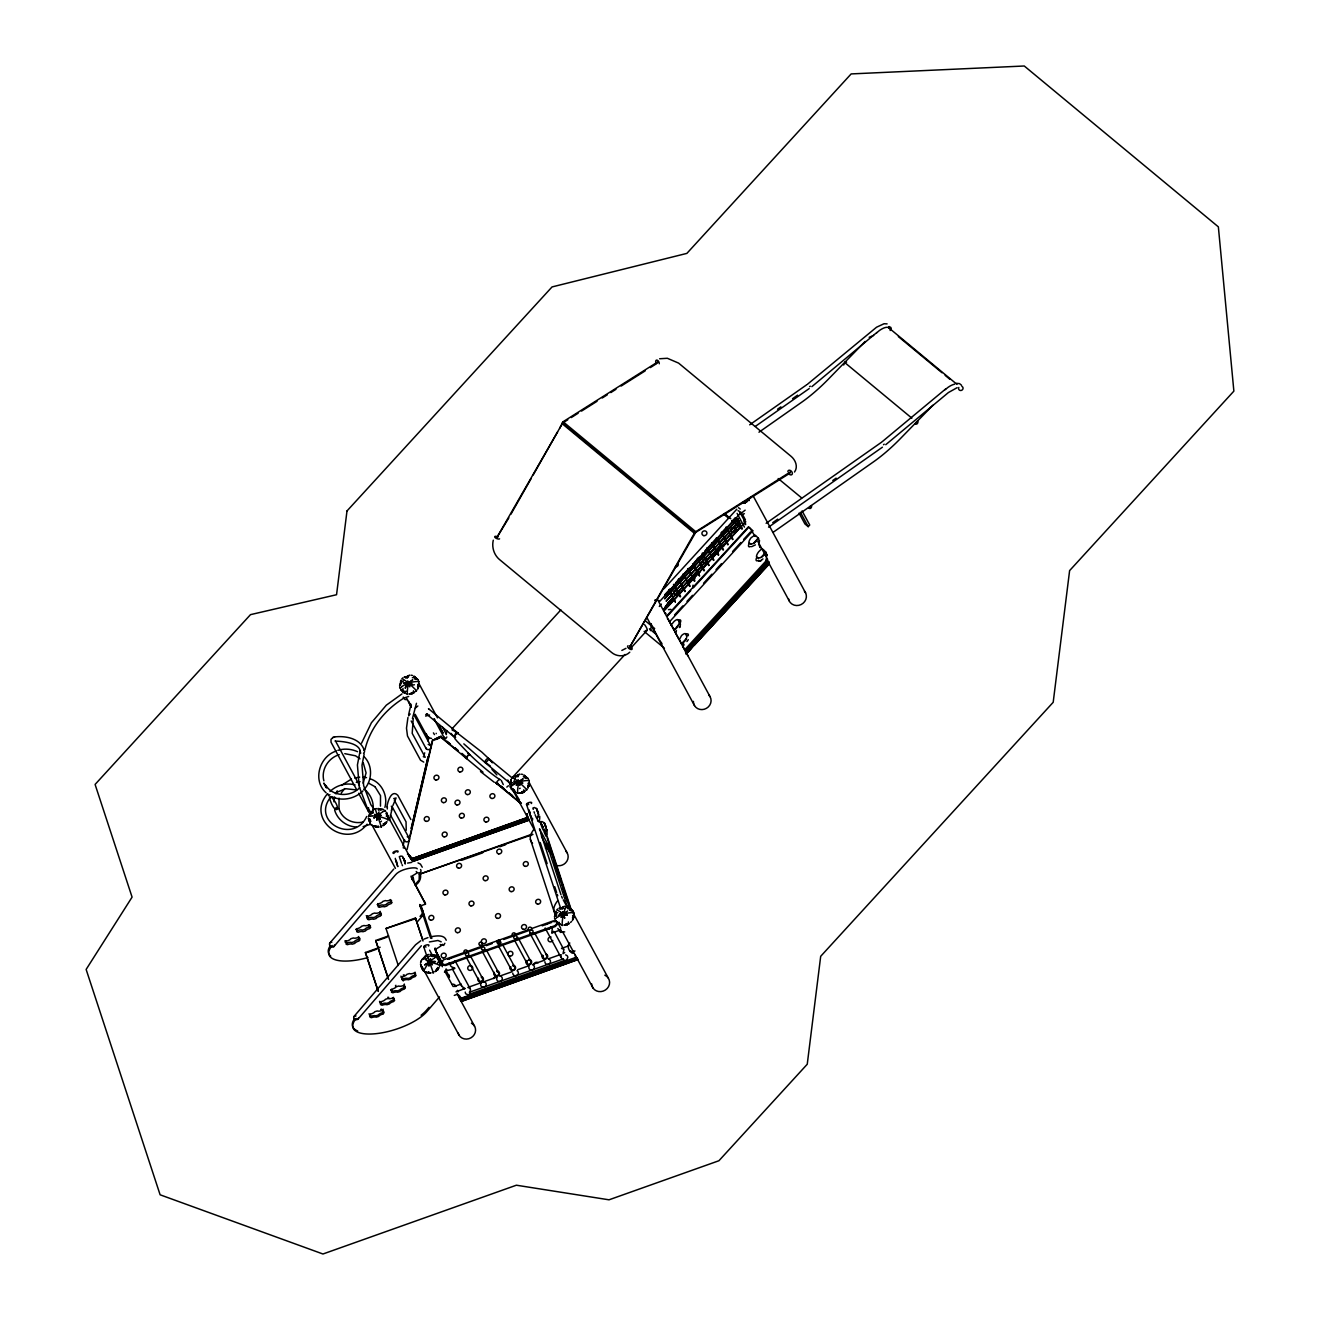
<?xml version="1.0" encoding="UTF-8"?>
<svg xmlns="http://www.w3.org/2000/svg" width="1320" height="1320" viewBox="0 0 1320 1320"><rect width="100%" height="100%" fill="white"/><g stroke="black" fill="none" stroke-linecap="round" stroke-linejoin="round"><path stroke-width="1.5" d="M491.832 761.689L488.978 758.868L492.36 762.795M405.174 863.891L405.009 862.785L405.174 863.61M412.748 877.635L412.582 876.793L412.153 879.582M538.741 815.001C534.715 818.73 540.062 825.99 539.731 816.304M546.315 829.01C545.111 835.659 541.596 827.904 540.457 822.079A8.316 4.554 -12.9 0 0 541.2 821.766A11.649 6.121 4.7 0 0 541.926 821.518L544.549 822.97L545.837 827.343M329.934 794.673L328.564 795.663L328.02 794.046M419.776 904.514L420.321 906.147L425.518 903.969L410.998 876.166M449.047 975.628C449.691 981.156 447.744 970.414 449.477 976.965M376.761 820.231L378.46 813.005M423.093 968.105A9.636 2.772 13.3 0 0 422.251 968.286L421.558 967.461L422.087 969.193L421.789 966.322M376.695 820.215L379.022 811.849M407.088 849.453L432.844 739.843C437.662 740.619 449.081 731.692 434.379 739.398M368.379 811.371L368.577 807.774M372.983 810.48C374.286 802.312 370.491 794.046 364.105 788.964M421.624 967.411L420.519 963.947L421.575 967.477M406.23 830.28L406.048 821.848L394.317 800.167M529.139 785.532L527.835 785.796M573.474 918.505L574.002 914.859L572.534 920.189L573.573 916.476M408.721 701.365L410.998 706.695M426.145 733.59L428.422 738.919M409.579 703.18L410.883 705.672M427.004 735.405L427.779 737.583L431.524 738.424M446.061 970.216L445.995 969.012M457.347 990.38L457.083 991.584M744.001 521.367L744.645 519.601M400.504 681.598L400.999 680.163L400.455 684.816A9.636 1.254 42.5 0 1 400.736 684.948M510.823 780.598L511.302 779.163L510.757 783.832A9.636 1.254 42.5 0 1 511.351 784.113M400.438 682.374L400.785 683.183M527.703 816.37L528.214 818.73L411.757 860.145L409.266 855.888M510.741 781.39L510.642 782.71L511.401 781.852M555.142 915.865L556 913.951A9.636 3.547 -18.1 0 1 556.38 913.605M412.632 876.975L412.434 876.332M526.713 813.631L526.713 817.641L528.182 818.68M526.993 813.697L527.043 817.822L411.988 858.743L411.724 860.095M527.29 813.78L527.373 818.02M510.84 784.806L511.055 782.578M444.378 737.22L445.615 738.837L446.869 736.939M678.81 624.492C668.943 635.861 683.265 623.634 678.199 619.921A6.055 2.112 -50.3 0 0 674.041 621.489L671.17 625.02A8.316 7.243 61.9 0 1 671.682 625.68A11.649 10.511 30.3 0 1 672.177 626.439L674.223 630.366M681.268 643.335C684.701 642.922 688.644 637.263 685.773 633.93A6.055 2.112 -50.3 0 0 681.615 635.497L679.272 639.688A11.649 10.511 30.3 0 1 679.75 640.447L681.796 644.374M331.534 797.247C343.117 810.001 335.049 816.453 329.62 798.484M389.334 820.545L392.37 807.625L391.298 806.173M333.943 801.834L334.62 796.966M339.058 798.154L339.009 808.846M380.474 806.14L380.523 795.646L375.012 786.72M384.879 807.411C388.245 795.927 381.695 782.298 370.046 778.8M661.138 642.262L662.046 643.88M493.284 540.193C491.617 547.058 493.911 554.681 499.257 559.333L611.606 652.459C616.704 656.832 624.921 657.063 629.772 652.195M846.582 362.142L845.064 362.06L843.694 365.013M404.728 860.574L402.369 856.284L400.818 856.102A11.649 6.121 4.7 0 1 400.059 856.366A8.316 4.554 -12.9 0 1 399.3 856.68L401.527 863.313M538.048 813.697L536.976 808.962L534.402 807.493A11.649 6.121 4.7 0 1 533.626 807.757A8.316 4.554 -12.9 0 1 532.884 808.071L533.264 809.408M404.745 860.607L404.629 862.043M358.429 1018.083C358.066 1021.251 352.192 1019.37 353.875 1016.598L415.536 944.807L420.766 940.731M528.627 783.915L528.544 785.351A9.108 8.448 -28.4 0 0 528.759 783.106M359.667 753.176L357.423 764.94L359.221 786.67L366.911 807.097L371.563 813.302M364.138 754.017L361.993 765.237L363.66 785.68L370.92 804.837L374.319 809.374M364.947 749.777C369.979 728.112 385.176 709.467 404.052 697.999L408.705 696.465M573.721 917.68L572.434 917.895M407.946 717.469L406.494 728.178L407.484 735.982L420.552 760.221L423.753 762.102M413.226 718.641L412.203 733.342L425.205 757.284L423.274 756.707M417.648 686.185L418.737 686.548L419.1 683.743L417.648 689.089L418.836 686.482L417.532 686.779M528.874 786.39L529.403 782.743L527.951 788.089L528.99 784.361A9.636 1.254 42.5 0 0 528.016 783.37M409.216 856.432L411.708 859.732L527.917 818.416L527.307 816.238M511.764 784.707L485.529 762.943L489.142 759L481.849 752.119L455.713 731.759M408.589 714.78L411.048 704.253M386.958 807.015C387.37 802.444 391.38 788.799 397.798 795.284L410.883 819.522M412.417 718.558L416.476 703.296M402.979 845.939L404.53 839.685M427.647 740.767L428.555 736.89M411.197 828.448L427.993 756.954M411.345 828.316L428.092 757.004M410.058 835.626L430.27 749.578M431.211 745.569L432.63 739.563M372.966 812.064A9.636 2.772 13.3 0 0 372.587 812.163L371.068 813.912M384.367 824.356L385.935 822.888L382.833 825.808L386.892 821.7L384.367 824.356A9.636 2.772 13.3 0 0 383.147 823.845M386.479 815.43L386.793 814.11A9.636 2.772 13.3 0 0 386.199 813.846M413.919 882.041L413.374 878.262M387.865 818.862L387.849 820.165L387.04 819.159A12.045 3.465 13.3 0 0 372.388 815.941M392.832 805.662L396.082 797.973L393.739 798.583M688.297 639.672L686.928 641.553M553.624 931.326L551.743 932.893L552.37 928.257M424.957 902.434L424.891 904.514M425.502 904.084L411.526 877.8A5.676 2.079 -18.2 0 1 414.183 874.764A14.24 5.23 -18.2 0 0 416.773 873.064M757.977 537.702C757.482 541.348 752.466 545.919 749.001 542.982A6.055 2.112 -50.3 0 1 751.146 537.685L754.99 535.111A11.649 8.877 50.6 0 0 755.749 535.573L758.67 538.56L759.313 542.091A11.979 7.243 -87.8 0 1 758.719 541.976L758.274 541.761M765.551 551.711C765.022 555.406 760.089 559.894 756.591 556.99A6.055 2.112 -50.3 0 1 758.719 551.711L761.855 548.674A8.316 5.989 28.9 0 0 762.564 549.12A11.649 8.877 50.6 0 0 763.323 549.582L766.243 552.568L766.887 556.099A11.979 7.243 -87.8 0 1 766.293 556M559.614 428.373L563.095 421.74L657.673 361.96L657.228 363.231M695.343 532.966L695.772 531.696L790.35 471.933L789.904 473.204L694.353 533.247L629.392 647.773L695.343 532.966L562.666 423.01L496.716 537.817L508.86 517.852M417.862 706.018L415.305 708.114M392.057 808.929L391.33 810.348M424.71 752.845L424.034 754.842M570.339 910.437L570.851 909.133L569.761 908.737A9.636 3.547 -18.1 0 0 567.913 908.787M415.437 679.321L415.948 678.018L417.962 679.668M876.727 332.788L879.417 330.512A21.351 7.458 -50.3 0 1 889.828 328.779M655.562 601.293L656.089 599.907L655.562 601.293M525.74 778.321L526.251 777.018L528.264 778.684L525.178 776.622A9.636 3.547 -18.1 0 0 523.331 776.671M745.156 521.862L745.652 524.65M370.227 819.324A9.636 3.366 -50.3 0 0 369.699 820.462L369.979 823.333L369.534 821.486L370.606 820.842M335.263 740.982C332.029 741.394 360.723 740.223 360.409 752.73M564.745 952.561L562.98 953.683L563.887 949.724L554.235 931.689M432.168 956.472L432.663 955.268L429.99 954.409M526.713 817.641L411.988 858.743L409.662 855.525M370.524 926.029L369.088 926.953M383.229 1009.239L383.014 1009.569A4.224 1.551 -18.2 0 0 383.542 1011.483M383.823 1011.945L382.453 1012.704A4.224 1.551 -18.2 0 0 378.279 1015.08L375.771 1015.872A4.207 1.551 -18.2 0 0 371.052 1016.351L369.633 1015.905A4.356 1.6 -18.2 0 0 369.088 1013.991L368.89 1013.925M400.917 976.156L401.197 976.618A4.356 1.6 -18.2 0 1 401.957 978.301M335.923 793.897L337.243 790.812M363.132 783.222L366.085 772.909L363.248 762.779M405.322 687.803C408.705 675.097 411.708 694.963 408.325 682.588M516.367 785.251L518.711 782.017L522.703 783.024M405.24 688.165L408.127 683.232L412.599 680.13M516.417 785.301L519.469 781.159L522.902 779.13M444.708 971.058C465.762 966.471 446.968 969.771 450.846 963.055M455.961 991.864L464.954 988.499L461.785 986.37L452.397 968.995M361.581 743.143L371.415 722.766L386.314 705.177L401.989 693.908M454.393 961.323L453.535 962.626A3.267 3.036 -28.4 0 1 451.341 963.55L449.196 962.824M550.786 927.085L549.928 928.405A3.267 3.036 -28.4 0 1 547.734 929.329L545.606 928.587M561.247 954.723L560.769 956.159A2.871 2.673 -28.4 0 0 561.577 958.139L564.597 960.531A3.267 3.036 -28.4 0 0 566.808 959.607L567.798 957.561A2.871 2.673 -28.4 0 0 566.989 955.581L565.653 954.904M577.154 958.518L575.536 957.528L461.06 998.217L460.548 999.982L577.17 958.567L576.873 957.743M430.534 958.897L428.868 966.108L430.567 958.864M403.821 691.069L403.227 692.224L404.794 693.231L400.669 689.568L403.227 692.224L403.804 690.987M514.123 790.069L513.529 791.224L515.097 792.231L513.134 790.152A9.636 2.293 -80.9 0 1 513.183 788.799M395.686 859.98L397.832 866.596M530.046 813.219L528.924 809.737M794.508 472.032C798.369 466.901 795.481 459.805 790.894 456.175L678.579 363.099L667.359 358.281L659.637 358.76M758.719 541.976L759.66 540.82M424.347 958.155L422.548 959.029L425.7 955.647L423.077 959.31M749.199 498.894L748.819 499.306M547.074 834.174L547.058 829.521L547.305 830.329M429.099 972.015L428.488 973.137L425.139 971.949L430.716 973.054L428.587 973.153L428.472 971.932M749.281 543.279L749.1 543.576A6.055 2.112 -50.3 0 0 750.42 546.612M756.855 557.288L756.69 557.584A6.055 2.112 -50.3 0 0 757.993 560.62L760.65 560.802L762.976 558.904M510.889 514.272L531.184 478.483M533.231 474.903L557.584 431.954M686.384 638.5L682.093 643.17M757.713 538.708L753.439 543.394M765.286 552.733L761.013 557.403M680.113 626.818L680.443 623.964M327.459 793.848C304.87 819.984 346.764 850.459 367.092 824.191M330.957 796.818C310.464 821.518 353.562 844.8 366.696 816.469M330.412 796.62L329.356 797.131M446.688 730.603L446.292 734.662M508.398 785.763L506.814 787.083M661.353 604.114L659.307 606.457M667.194 604.263L664.884 607.513A16.83 15.626 -28.4 0 0 663.762 610.137M667.227 604.444L664.917 607.712A16.945 15.724 -28.4 0 0 663.779 610.351M667.425 604.708L665.115 607.976A16.863 15.642 -28.4 0 0 663.993 610.599M670.89 609.394L668.464 609.642M716.743 550.126L714.433 553.393A16.83 15.626 -28.4 0 0 712.915 557.354M438.421 967.543L436.161 970.216L438.223 967.972M437.531 969.919L434.923 971.668L438.273 969.342L437.531 967.461M442.744 961.488L442.052 962.709A2.623 2.425 -28.4 0 0 442.843 965.118L445.566 965.497L555.34 926.508L557.271 924.478A2.623 2.425 -28.4 0 0 556.479 922.086M675.774 631.538L676.483 630.663M437.596 969.837L438.999 967.576L436.474 970.233L438.042 968.764M341.236 793.056L344.668 788.584M364.007 789.558C372.372 780.763 372.999 765.418 364.122 756.739M395.34 858.346L395.307 859.27M684.073 644.671L682.754 646.041L683.397 647.229M372.587 812.163L369.616 814.011L372.916 812.872M538.164 816.964L537.356 817.822M545.737 830.973L544.929 831.831M564.349 960.514L470.316 993.894L469.507 992.161L470.497 990.115A2.871 2.673 -28.4 0 0 469.706 988.152L467.824 987.442L496.601 977.212M330.115 942.711L393.772 869.072M333.828 946.621L395.406 874.929C400.373 868.593 416.377 866.399 417.236 868.807M420.057 916.41L422.582 913.473M416.807 922.449L423.109 915.106A9.883 3.63 -18.2 0 0 423.819 914.001M358.099 1019.024L421.344 945.764M429 1007.325L426.476 1010.262A40.573 14.916 -18.2 0 1 421.113 1015.212M439.51 996.897L426.904 1011.582A40.573 14.916 -18.2 0 1 375.507 1033.725A40.573 14.916 -18.2 0 1 356.202 1018.479M755.403 544.896L751.575 546.694M405.537 677.655A9.636 2.293 -80.9 0 1 405.751 677.358L409.645 675.213L406.791 676.582M516.054 776.358L518.133 775.797L516.054 776.358A9.636 2.293 -80.9 0 0 515.839 776.655M560.439 908.77A9.636 2.293 -80.9 0 1 560.654 908.474L564.547 906.328L561.627 907.747L562.435 908.853M514.173 782.067L518.678 781.985L523 778.767M341.385 785.433L351.45 779.064M518.017 793.403L517.572 792.182A12.045 2.871 -80.9 0 1 518.842 782.183M387.354 806.817L387.272 808.995M395.917 985.297L395.752 985.462A4.356 1.6 -18.2 0 1 395.406 985.908M451.902 728.953L560.868 609.906M664.026 588.72L736.824 509.19M664.752 594.775L670.296 588.72M675.823 582.681L689.667 567.551M693.825 563.013L699.352 556.957M704.896 550.918L715.968 538.808M721.512 532.768L725.654 528.231M732.583 520.674L735.356 517.638M665.164 595.155L735.768 518.034M740.85 512.77L659.802 601.309L659.241 600.485M664.636 598.62L737.995 518.463M664.867 598.802L738.408 518.842M739.299 520.872L666.121 601.211L739.629 521.169M740.52 523.132L667.441 603.603L740.801 523.446M716.777 550.308L720.258 547.008A16.83 15.626 -28.4 0 1 724.185 545.044M668.415 605.632L741.79 525.476M664.736 610.219L745.784 521.681M511.929 778.008L625.036 654.456M630.547 648.417L647.097 630.333M667.277 615.367L748.423 526.795M667.277 616.291L690.772 590.634M693.528 587.614L748.803 527.241M674.553 614.938L682.836 605.88M686.977 601.359L692.505 595.32M703.56 583.242L711.86 574.183M716.001 569.646L721.529 563.607M732.583 551.545L740.866 542.487M743.622 539.467L750.535 531.91M669.025 620.977L669.834 621.439L752.812 530.821L749.083 527.257M758.027 541.695L767.53 559.284L684.635 649.852L682.737 646.338M685.608 650.875L767.085 561.874L768.884 562.072L685.905 652.806L685.344 650.661M687.852 649.093L694.765 641.536M701.695 633.98L704.451 630.96M715.522 618.865L723.822 609.807M730.736 602.25L733.507 599.231M744.579 587.136L752.879 578.061M685.525 652.327L688.099 655.842M691.581 648.153L686.037 654.208L769.345 563.772L768.091 561.445M694.337 645.134L769.345 563.772M799.078 513.134L804.919 523.941L808.203 526.663L809.721 524.997L802.082 510.873M945.103 389.713L948.007 387.37A21.351 7.458 -50.3 0 1 954.624 384.219M418.688 685.361L418.044 687.34L418.688 685.361A9.636 1.254 42.5 0 0 417.714 684.37M744.15 502.012L744.892 502.887L746.988 501.633L744.183 503.201L744.48 501.963M510.757 783.832L511.714 782.793M562.996 908.028A9.636 1.254 42.5 0 0 562.732 907.896L560.654 908.474M566.874 923.538L567.27 924.643L569.448 923.406L563.887 925.155L567.27 924.743M745.156 510.147L741.774 512.803L738.061 510.642M573.655 913.473L572.863 912.631M400.62 687.654L400.521 688.677M510.724 786.885L510.939 786.654A12.045 4.438 -18.1 0 1 511.417 786.208M559.564 923.323A9.636 3.547 -18.1 0 0 559.168 923.67L558.096 923.323L559.152 922.432M415.685 691.317L416.757 690.228M748.143 500.676L749.199 499.587M526.004 790.317L527.059 789.244M570.587 922.432L571.659 921.343M865.111 341.484L828.679 378.856A90.272 31.531 -50.3 0 1 801.653 402.253L758.967 432.217M932.893 405.257L900.57 438.421A90.272 31.531 -50.3 0 1 873.543 461.818L773.338 532.174M679.355 627.544L680.097 626.835M765.847 555.786L767.233 554.829M401.808 678.86L402.88 677.82M513.183 776.82L512.111 777.876L488.928 758.769M556.71 909.991L557.783 908.935M682.522 644.408L683.611 643.351M876.843 332.491L811.866 386.644M359.766 938.652L358.38 939.411A4.224 1.551 -18.2 0 0 354.222 941.787L351.697 942.579A4.207 1.551 -18.2 0 0 346.995 943.041L345.576 942.612A4.356 1.6 -18.2 0 0 345.031 940.698M329.967 791.521C336.385 785.251 346.351 782.463 355.047 784.905M353.875 1016.598L355.987 1015.889M387.502 814.968L388.014 817.509L386.529 812.377L387.255 816.073M438.553 961.768L439.609 960.845L438.619 958.254L439.362 961.933A9.636 3.366 -50.3 0 0 438.916 962.131M429.577 714.994L425.617 716.083M373.923 817.872L377.289 816.172L374.781 814.324L380.358 818.944M424.924 964.705L431.26 961.471L435.517 961.801M445.483 971.339L444.428 972.064M461.917 753.357L465.795 758.043L469.194 754.05L457.001 741.18A38.709 5.049 42.5 0 1 454.806 738.507M890.125 330.512L890.571 330.132A2.277 2.112 -28.4 0 0 890.455 327.096M440.682 736.411L434.379 739.612M667.706 603.933L670.708 601.144A16.83 15.626 -28.4 0 1 673.283 599.726M667.87 604.213L670.956 601.59M373.956 817.938L377.272 816.123M424.66 964.986L429.033 962.115L435.006 961.323M414.959 678.958L415.899 678.051M650.38 630.646L651.321 626.142M526.251 777.134L525.228 777.926M572.863 910.8L570.851 909.133L569.745 910.074M945.764 388.872L881.875 441.969M744.364 513.711L741.922 514.486L739.579 512.935M675.757 631.57L675.708 632.973M359.683 787.693C350.658 797.412 332.541 796.653 325.924 785.449M362.967 790.894C354.899 798.897 342.028 801.57 331.666 796.587M885.753 444.691L948.403 392.551L957.132 387.667M682.539 646.058L683.562 645.265M427.515 713.856L425.766 714.615M333.118 737.402L330.99 739.381L331.039 742.236L356.664 789.69M881.232 442.447L766.128 523.314M415.651 974.82L414.546 975.315A4.224 1.551 -18.2 0 0 410.388 977.707L408.061 978.549M674.52 629.161L675.411 628.65L673.695 629.327M469.425 992.227L563.442 958.848M470.415 993.828L468.204 994.768L466.076 994.026A2.871 2.673 -28.4 0 1 465.267 992.062M625.993 648.318L621.852 650.43M807.411 384.285L876.562 327.212L884.02 323.746L887.106 323.878M882.42 447.199L768.57 527.159M873.625 335.396L869.187 337.293M749.678 424.826L806.767 384.73M777.562 409.2L780.895 406.857M792.577 398.673L797.577 395.159M755.469 426.31L809.209 388.575M772.728 522.654L777.727 519.139M832.771 480.496L836.105 478.154M368.676 819.571L368.428 818.07L369.468 821.601L370.837 821.403M407.55 677.737L406.758 676.698L404.151 677.077L407.616 676.698M752.73 530.871L751.921 530.409M669.834 621.439L667.425 618.701M562.666 423.01L567.814 419.76M571.263 417.582L578.143 413.226M581.576 411.064L597.053 401.28M602.217 398.013L607.365 394.762M610.813 392.584L615.962 389.317M621.126 386.067L645.199 370.854M650.347 367.587L655.512 364.32M760.188 547.652L758.587 544.104M678.315 620.367L678.562 620.218A6.055 2.112 -50.3 0 1 680.295 622.776M685.888 634.375L686.136 634.227A6.055 2.112 -50.3 0 1 688.264 635.712M566.197 911.74L561.016 917.416L567.6 910.882M514.602 790.433L513.447 791.159L510.972 788.568L514.586 791.571A9.636 3.547 -18.1 0 1 514.965 791.208M559.202 922.548L558.112 923.224L555.555 920.683C557.634 923.059 557.518 923.422 558.772 922.432L559.168 923.67M466.785 757.152L465.795 758.043L469.26 754.099A38.709 5.049 42.5 0 0 497.491 778.008L500.098 779.658M412.698 679.767L408.474 682.952L403.87 683.067M391.462 901.609L390.489 902.022A4.224 1.551 -18.2 0 0 386.314 904.414L383.807 905.19A4.207 1.551 -18.2 0 0 379.087 905.668L378.064 905.883M380.77 914.083L379.78 914.496A4.224 1.551 -18.2 0 0 375.623 916.872L373.098 917.647A4.207 1.551 -18.2 0 0 368.395 918.126L366.745 918.01M394.135 999.834L393.145 1000.246A4.224 1.551 -18.2 0 0 388.987 1002.622L386.463 1003.398A4.207 1.551 -18.2 0 0 381.76 1003.876L380.143 1003.909M335.148 792.94L345.724 788.716L356.582 789.938M544.154 832.078L545.82 835.906L546.496 834.751M436.87 738.837L439.164 737.698M423.704 958.468L424.858 959.013M522.043 792.858L522.01 791.67M336.303 751.03C319.358 756.278 312.229 780.681 326.139 792.825M339.257 754.677C328.433 757.878 320.892 769.593 323.862 780.813M369.847 824.472L363.115 826.601M569.827 943.024C565.917 945.252 569.596 953.601 573.557 953.37M407.5 699.485L404.992 699.551L403.441 697.686M410.14 713.955L408.672 715.885M411.411 692.67L412.368 693.528L408.986 694.023L413.391 692.835A9.636 2.293 -80.9 0 1 413.407 692.159M518.067 776.572L517.044 775.632L517.852 776.737M334.356 736.939C345.246 735.619 360.327 738.177 364.204 750.222M377.371 816.139L381.216 815.298L377.355 816.106L380.308 818.895M332.607 737.599L334.818 736.758M424.198 939.031L427.993 937.612M454.278 995.412L456.605 994.554M369.138 816.42L369.369 816.337A12.045 3.465 13.3 0 1 370.409 816.106M370.161 822.426L368.957 820.314M394.548 852.274L396.297 851.647M411.279 859.188L528.016 817.674L529.287 820.017L412.549 861.531L411.097 858.825M527.67 818.218L411.757 859.435L409.48 855.739M414.793 884.911L419.149 879.978L419.281 874.269L532.059 834.158M419.281 874.269L532.95 834.471M461.67 860.31L482.691 852.835M499.901 846.73L505.626 844.684M547.519 848.727L548.312 848.447L545.572 843.381M398.293 965.497L386.001 928.488L415.453 918.01L422.697 939.708M415.784 918.621L386.001 928.488M388.278 978.813L375.705 940.483L388.591 935.913M377.866 940.434L387.073 937.167M377.982 990.808L365.392 952.495L380.127 947.249M367.57 952.446L376.761 949.162M528.28 929.758L443.536 959.855L441.606 961.884A2.623 2.425 -28.4 0 0 442.398 964.293L445.104 964.656L554.895 925.683L556.809 923.653A2.623 2.425 -28.4 0 0 556.034 921.245L553.311 920.865L532.125 928.389M447.827 959.326L480.579 947.694M486.354 945.648L492.129 943.585M503.695 939.493L528.726 930.6M542.207 925.815L551.842 922.383M552.123 932.926L560.951 929.791M454.13 986.535L461.191 984.027M568.59 945.895L561.528 948.403L563.623 949.064M500.445 975.859L511.962 971.768M517.72 969.721L529.221 965.63M533.065 964.276L544.582 960.184M548.41 958.815L559.928 954.723M469.805 995.626L460.234 999.009L461.505 1001.352L577.979 959.508L461.505 1001.352M492.739 987.459L509.933 981.337M515.674 979.308L532.884 973.186M551.991 966.389L565.372 961.636M375.342 825.924L376.596 826.204M432.663 955.268L433.455 955.845L431.425 955.35A9.636 3.366 -50.3 0 0 430.98 955.548L435.088 956.389L432.498 955.499L429.611 950.153M384.367 811.024L385.258 811.156M431.425 955.35L435.501 955.383M424.43 971.52L424.116 970.365A12.045 4.207 -50.3 0 1 424.43 969.655M380.011 826.881L381.463 826.419M432.118 972.741L433.554 972.295M382.882 1014.024L383.988 1012.803A4.224 1.551 -18.2 0 1 383.443 1010.905L382.024 1010.46A4.224 1.551 -18.2 0 1 377.322 1010.939L374.798 1011.714A4.356 1.6 -18.2 0 1 370.639 1014.09L369.534 1015.311A4.356 1.6 -18.2 0 1 370.078 1017.225L371.498 1017.67A4.207 1.551 -18.2 0 1 376.2 1017.192L378.724 1016.416A4.224 1.551 -18.2 0 1 382.882 1014.024M453.535 967.923L452.413 968.038M464.788 988.73L463.122 988.548M564.696 931.87L560.439 932.382L557.832 928.439M574.976 950.945L571.956 951.769L569.861 950.68M427.004 954.904L428.472 954.459M498.316 783.816L496.518 783.667M429.346 941.952L437.927 940.483L441.21 941.836M654.803 600.121L656.04 599.824L655.314 600.683M559.861 913.935L567.303 915.123M553.773 921.707L555.208 921.558M452.38 984.374C454.443 983.037 457.76 988.201 454.591 985.941M742.269 502.87L747.12 500.923L742.797 502.738M407.566 863.082L411.477 862.455M438.339 961.207L439.626 960.894L440.121 963.385L439.642 960.927M403.507 683.183L412.385 684.057M559.861 914.001L567.286 915.172M356.994 930.765L357.687 930.583A4.207 1.551 -18.2 0 1 362.389 930.105L364.914 929.329A4.224 1.551 -18.2 0 1 369.072 926.953M337.854 750.337C344.371 748.324 351.4 748.918 357.588 751.707M354.684 778.041L359.683 777.134M356.284 782.347L360.046 781.671M363.28 821.964C352.951 824.554 341.748 818.879 338.959 808.632M744.909 502.953L745.833 502.178M561.363 930.88L558.624 929.891M431.887 936.589C436.392 935.83 444.411 934.477 446.226 940.236M344.784 753.654L355.558 755.815L359.997 758.851M744.81 502.887L744.76 501.765M512.028 782.611L510.642 782.76L509.883 784.624L510.741 782.694L511.929 783.222M556.628 914.727L555.225 914.875L554.482 916.74L555.34 914.809L556.512 915.337M431.524 954.723L435.501 955.383M391.429 991.633L392.452 991.419A4.207 1.551 -18.2 0 1 397.155 990.941L399.679 990.165A4.224 1.551 -18.2 0 1 403.837 987.789L405.257 986.733M511.549 787.677L510.428 787.297M428.208 744.463C433.966 744.892 430.072 752.268 426.178 748.72L411.18 720.984M561.841 909.101L561.709 907.814L559.053 908.193L562.732 907.896M519.453 800.035L513.562 790.614M406.725 676.714L406.956 677.985M956.422 383.311L959.508 383.608L961.57 385.275M401.858 979.143L403.161 978.961A4.207 1.551 -18.2 0 1 407.863 978.483M363.132 777.364L366.498 777.595M356.416 826.98C346.5 826.749 337.375 819.571 334.62 810.051M751.096 543.988L749.925 543.691M758.686 557.997L757.597 557.799M405.751 677.358L407.104 677.572M415.272 678.876L416.311 679.041L415.948 678.134M413.391 692.835L412.038 692.62L411.741 693.858L411.708 692.654M513.134 790.152L514.173 790.317M522.34 791.62L523.693 792.445L519.288 793.039L522.67 792.627L522.621 791.422M514.189 780.731A9.636 2.293 -80.9 0 0 514.008 781.407L522.687 783.057M406.032 693.643L407.467 693.924M516.351 792.643L517.77 792.924M560.934 924.759L562.369 925.039M407.236 836.731C412.302 838.167 408.078 844.272 404.547 840.972L390.472 814.968M411.081 675.18L412.533 675.477M521.384 774.18L522.836 774.493M565.983 906.295L567.435 906.609M403.128 847.786L404.101 848.067M384.301 823.597L385.506 823.96L384.714 823.102M436.392 969.457L437.547 969.82M366.234 915.717L366.432 915.783A4.356 1.6 -18.2 0 1 367.587 916.822M359.683 938.256L359.486 938.19A4.224 1.551 -18.2 0 1 358.71 936.507M532.768 818.977L530.937 816.981L531.25 817.773M368.527 783.106L375.028 786.736M749.116 500.577L748.374 499.455A12.045 1.567 42.5 0 0 747.796 498.828M414.414 684.75C410.85 686.614 405.916 677.903 408.094 682.011M458.255 733.524L457.891 733.144A2.706 0.94 -50.3 0 0 455.928 734.415A2.706 0.94 -50.3 0 0 454.542 736.791L454.905 737.484A2.706 0.94 -50.3 0 0 455.68 737.22M372.768 813.153L371.498 812.576L371.019 813.631M490.396 766.128L485.644 762.465M434.775 719.4L433.983 718.806L444.51 738.26M651.535 624.442L650.694 623.683M404.283 984.027L404.415 984.654A4.224 1.551 -18.2 0 0 404.629 986.518M529.337 811.272L530.062 813.499M418.011 862.9L420.469 864.121L422.251 867.207M381.332 809.77L377.883 808.516L383.411 809.506L379.335 809.49A9.636 3.366 -50.3 0 0 378.427 809.919M386.793 814.11L387.519 815.001M438.883 959.986L439.543 960.96M425.815 959.689L432.448 964.821L426.195 959.755M439.824 965.365L439.131 965.035A12.045 3.465 13.3 0 0 429.544 962.214L427.597 955.218M499.719 785.582L496.502 783.635M454.987 731.362L458.156 733.277L428.472 708.659A2.706 0.94 -50.3 0 1 428.587 708.889M738.49 507.705L740.256 509.041M416.46 691.102L415.932 690.096A12.045 1.567 42.5 0 0 405.355 680.707M526.762 790.102L526.235 789.096A12.045 1.567 42.5 0 0 516.236 780.136M675.328 601.937L669.207 589.495M407.599 853.858L412.137 858.38M407.467 854.122L409.497 855.393M570.851 909.249L572.863 910.8M426.525 714.07L454.558 737.203L455.317 733.936L458.089 733.227M404.135 697.9L403.243 697.108M694.848 578.639L693.709 577.846L694.617 578.903M471.421 1023.181L473.204 1024.468A8.959 8.316 -28.4 0 1 470.927 1037.833L468.781 1038.741A8.959 8.316 -28.4 0 1 458.172 1033.065M524.255 777.216L525.426 778.074M545.358 825.231L546.051 826.501M494.274 782.281L480.48 771.557M467.692 752.796L469.738 754.858A2.706 0.94 -50.3 0 1 469.639 755.304M768.916 562.122L766.887 559.762M415.156 677.127L413.902 676.137L415.882 678.034L415.173 676.995M664.884 612.645L666.006 613.652M463.832 743.869L485.545 762.943M888.376 327.492L956.967 384.351M898.359 336.584L942.018 372.768M945.136 375.358L949.806 379.236M844.651 362.472L911.856 418.159M778.189 478.533L801.669 497.937M750.04 528.28L755.172 536.432M724.498 513.513L730.768 518.711M733.904 521.317L741.757 527.818M724.235 514.024L728.92 517.918M732.039 520.509L741.411 528.28M723.904 514.255L729.003 518.463M731.709 520.74L741.543 528.874M766.194 558.178L767.53 559.284M563.095 421.74L695.772 531.696M561.677 423.291L694.353 533.247M645.529 620.961L654.687 628.551M649.423 628.782L655.628 633.913M644.127 631.389L664.422 648.219M447.018 741.196L450.252 744.067M454.839 747.681L457.974 750.271M462.66 754.165L467.362 758.059M501.055 786.176L504.223 788.815M508.992 792.759L512.177 795.382M516.928 799.342L520.113 801.966M447.002 741.659L450.169 744.282M454.921 748.209L458.089 750.832M462.693 754.71L466.125 757.548L462.594 754.545M500.808 786.241L505.56 790.185M508.728 792.808L513.48 796.736M516.631 799.359L521.384 803.303M440.649 736.708L457.99 751.08M462.709 755.007L465.943 757.564M495.825 782.446L521.037 803.335M440.632 737.071L483.005 772.2M495.561 782.611L520.674 803.418M434.478 734.613L433.406 732.88M454.047 736.873L451.011 733.359M379.483 1001.368L379.797 1001.534A4.356 1.6 -18.2 0 1 380.87 1002.787M384.582 810.183L385.654 811.156M436.672 956.043L437.745 957.016M465.481 757.911L466.191 758.538A2.706 0.94 -50.3 0 0 467.247 758.274M529.337 780.78L528.264 780.516A12.045 4.438 -18.1 0 0 513.199 784.888M419.034 681.763L417.962 681.516A12.045 4.438 -18.1 0 0 402.237 686.317M532.076 819.077L532.538 820.149M538.477 812.493L537.916 811.305M404.91 861.102L404.613 860.359M440.17 944.526L443.652 945.417L444.873 943.255M744.447 527.125L737.105 513.381M675.361 602.068L668.745 589.809M436.755 957.495L436.062 957L438.026 958.897M491.947 769.444L496.881 774.889M489.093 759.016L488.301 758.307A2.706 0.94 -50.3 0 0 486.139 759.742A2.706 0.94 -50.3 0 0 484.885 762.25L484.935 762.382M417.962 679.684L414.859 677.622A9.636 3.547 -18.1 0 0 412.351 677.737M396.742 862.141L395.769 859.881M566.61 923.769L567.336 924.643M526.185 777.051L524.221 775.137L526.812 777.81L525.178 776.622M570.834 909.232L571.197 910.156L569.761 908.737M765.649 559.894L767.135 561.924M543.988 822.673L546.315 828.415L544.467 823.366M402.831 857.274L403.837 859.072L403.326 857.967M458.865 997.012L460.564 1000.015M536.893 809.358L538.61 814.572L536.349 808.351M381.447 827.26L375.688 810.348M553.889 858.511L552.75 855.145L553.146 856.053M563.161 886.826L562.122 883.657M501.27 780.367L503.283 784.608M740.289 513.034L744.975 521.615M800.415 512.259L808.203 526.663M753.043 495.709L805.612 592.928M742.516 514.503L745.437 519.898M768.801 563.112L789.244 600.93M745.239 524.205L744.183 522.192M736.626 518.446L742.318 528.957M726.38 527.027L733.012 539.286M725.917 527.34L732.534 539.599M721.628 532.24L728.244 544.5M721.149 532.554L727.782 544.813M717.799 539.187L723.492 549.697M716.38 537.751L723.013 550.011M712.09 542.652L718.723 554.911M711.612 542.965L718.245 555.225M707.322 547.849L713.955 560.109M706.86 548.163L713.476 560.422M702.57 553.063L709.186 565.323M702.091 553.377L708.691 565.57M697.802 558.261L704.434 570.52M697.323 558.574L703.956 570.834M693.99 565.224L699.633 576.048L692.554 563.788M688.264 568.672L694.897 580.932M687.803 568.986L694.419 581.245M683.512 573.87L690.129 586.13M683.034 574.2L689.667 586.459M678.744 579.084L685.377 591.343M678.265 579.397L684.898 591.657M673.976 584.281L680.608 596.541M673.497 584.595L680.13 596.855M657.476 599.445L710.044 696.663M669.421 621.72L671.319 625.235M675.13 632.263L678.926 639.309M650.743 623.848L661.27 643.318M646.784 617.347L694.485 705.573A8.959 8.316 -28.4 0 0 708.312 706.926L709.764 705.144A8.959 8.316 -28.4 0 0 708.708 694.963M529.518 783.271L567.121 852.819M540.457 822.079L543.295 827.343M539.368 820.627L543.18 827.656M547.156 837.787L561.313 880.869M528.132 803.665L528.677 804.672M541.464 836.236L549.4 852.143M507.82 780.005L509.734 783.535M513.001 790.399L534.204 829.636M526.944 818.053L528.198 820.396M562.237 884.482L570.306 908.259M573.969 914.644L608.223 978.005M563.227 899.827L567.715 908.111M576.84 957.561L578.111 959.887M557.799 922.894L560.736 928.323M562.699 931.936L593.043 988.053M419.199 684.057L437.481 717.865M442.299 726.775L446.143 733.887M439.345 725.901L443.124 732.913M439.048 726.115L442.843 733.111M545.143 928.026L561.115 957.561M534.633 932.993L546.777 955.466M406.527 698.296L411.328 707.207M415.189 714.318L428.654 739.249M430.683 745.734L413.803 714.533L414.001 715.374M529.963 933.355L543.064 957.561M518.562 938.701L530.722 961.174M514.833 940.797L526.993 963.27M502.507 944.41L514.652 966.883M498.779 946.489L510.922 968.962M486.436 950.12L498.58 972.592M482.707 952.198L494.851 974.672M392.172 806.784L409.051 837.986M470.365 955.812L482.526 978.285M466.636 957.907L478.797 980.38M412.351 858.808L413.622 861.135M387.173 814.968L410.619 858.314M455.119 960.91L470.167 988.713M336.088 742.104L359.502 785.384M358.627 793.303L369.188 812.839M371.992 825.016L395.423 868.362M442.398 966.718L438.504 959.508A8.959 8.316 -28.4 0 1 439.312 961.521M445.318 972.13L453.123 986.535M457.017 993.745L474.556 1026.184M425.37 946.159L425.931 947.166M324.027 783.387L325.99 787M424.891 972.031L458.981 1035.094M375.705 940.483L388.608 979.423M365.392 952.495L378.312 991.419M683.43 647.245L683.364 647.097A11.979 5.395 -0.4 0 0 683.1 646.701M323.911 783.189L326.486 787.974M420.321 906.147L422.928 911.031M442.563 963.501L435.055 949.459A5.676 2.079 -18.2 0 1 435.27 948.304M443.008 964.821L435.501 950.779A5.676 2.079 -18.2 0 1 438.141 947.743A14.24 5.23 -18.2 0 0 442.612 944.311M446.754 971.85L448.651 975.43M686.449 635.101L686.829 636.058M678.876 621.093L679.239 622.05M412.549 861.531L529.287 820.017M335.495 809.325L336.055 807.592L337.54 808.516M562.337 898.161L561.594 896.428M433.488 973.038L433.125 972.163M545.803 835.114L546.282 835.84L546.084 834.702M536.398 817.789L535.095 814.704M426.178 748.72L425.981 747.895M404.547 840.972L404.349 840.13M402.039 864.616L402.484 865.656M461.785 986.37L461.456 985.182M694.485 705.573L693.677 703.56A8.959 8.316 -28.4 0 1 693.445 701.382M529.403 812.113L529.897 813.433M395.818 860.722L396.726 863.115M557.733 895.719L557.255 894.399M375.589 826.551L378.625 827.178L373.032 826.072L377.619 827.046A9.636 3.366 -50.3 0 1 378.147 825.908M433.108 972.147L429.544 962.214M544.253 829.108L544.747 830.511M446.523 969.424L446.803 970.282M534.039 811.784L534.567 813.268M461.06 998.217L460.96 997.903A10.395 9.652 -28.4 0 0 457.512 994.24M560.967 894.712L540.655 832.887M457.875 990.528L458.221 991.815M546.661 834.884L571.692 911.08M570.537 910.602L550.226 848.958L539.5 828.811L540.029 830.973M548.658 844.47L551.859 854.255M553.789 860.112L560.851 881.628M562.782 887.502L567.286 901.197M548.955 850.377L567.534 907.401M540.226 842.523L547.156 863.659M554.73 886.71L556.628 892.485M563.227 913.704C567.6 927.019 560.769 906.114 562.996 913.126M526.548 804.441L560.554 907.995M562.27 925.584L562.171 924.28A12.045 2.871 -80.9 0 1 564.366 910.998M530.392 839.371L553.938 911.047M407.385 694.468L407.269 693.165A12.045 2.871 -80.9 0 1 408.54 683.183M424.165 900.801L424.693 902.434M420.915 905.207L431.821 938.438M435.022 948.205L438.24 957.973M419.743 904.992L430.65 938.256M415.453 918.01L423.01 941.011M423.803 946.935L427.004 956.686M401.973 977.13L403.243 980.974M572.632 917.516L572.946 918.456M528.033 785.4L528.346 786.357M530.426 815.347L531.284 817.278L530.64 815.545M556 913.951L556.314 914.909M518.694 781.935C516.021 773.355 522.423 792.99 518.711 782.017M553.624 857.389L553.921 858.495M545.374 832.359L545.787 833.646M397.072 864.154L397.666 866.382M420.436 874.467L420.536 874.797A10.395 9.652 -28.4 0 1 416.839 884.169M528.858 779.856L529.237 781.242M418.555 680.856L418.935 682.242M554.532 918.01L554.895 919.347M509.933 785.911L510.312 787.248M399.63 686.895L400.01 688.231M538.51 820.693L538.708 821.815L538.213 821.106M432.581 955.168L432.779 956.538M758.505 560.34L758.554 560.637A6.055 2.112 -50.3 0 0 761.392 560.323M566.791 907.384L566.231 907.104A12.045 2.871 -80.9 0 0 565.95 907.483M575.355 955.053L575.536 957.594M499.587 538.84A2.689 1.006 22.1 0 1 496.369 538.411A2.689 1.006 22.1 0 1 494.818 536.514A2.689 1.006 22.1 0 1 498.053 536.943M629.64 646.041A2.689 1.254 37.4 0 1 632.115 649.06A2.689 1.254 37.4 0 1 628.963 648.516A2.689 1.254 37.4 0 1 628.106 645.76M804.391 591.096A9.108 8.448 -28.4 0 1 804.688 601.54L803.088 603.256A9.108 8.448 -28.4 0 1 792.165 604.197L790.465 602.761A9.108 8.448 -28.4 0 1 788.568 598.818M787.875 471.653A2.689 1.832 48.6 0 1 790.762 470.712A2.689 1.832 48.6 0 1 792.049 474.441A2.689 1.832 48.6 0 1 788.502 473.451M656.403 363.94A2.689 1.584 66 0 1 656.7 360.063A2.689 1.584 66 0 1 659.257 363.792M386.529 821.733A9.108 8.448 -28.4 0 1 383.377 825.182M376.612 826.683A9.108 8.448 -28.4 0 1 374.418 826.039M370.046 821.238A9.108 8.448 -28.4 0 1 369.649 819.043M378.279 809.622A9.108 8.448 -28.4 0 1 380.605 809.704M386.199 813.169A9.108 8.448 -28.4 0 1 387.173 815.149M523.974 791.373A8.959 8.316 -28.4 0 1 521.812 792.28M510.988 784.427A8.959 8.316 -28.4 0 1 511.368 782.215M515.658 776.968A8.959 8.316 -28.4 0 1 517.803 776.061M524.469 776.704A8.959 8.316 -28.4 0 1 526.251 777.991M565.785 851.103A8.959 8.316 -28.4 0 1 566.841 861.284L565.372 863.082A8.959 8.316 -28.4 0 1 556.776 865.524M418.308 684.701A8.959 8.316 -28.4 0 1 417.945 686.895M413.655 692.159A8.959 8.316 -28.4 0 1 411.493 693.066M404.844 692.406A8.959 8.316 -28.4 0 1 403.062 691.119M401.049 683.001A8.959 8.316 -28.4 0 1 402.006 680.938M405.339 677.737A8.959 8.316 -28.4 0 1 407.484 676.83M414.15 677.49A8.959 8.316 -28.4 0 1 415.932 678.777M515.031 776.968A9.108 8.448 -28.4 0 1 517.159 775.896M523.99 776.111A9.108 8.448 -28.4 0 1 525.904 777.298M604.824 975.183A9.108 8.448 -28.4 0 1 605.402 990.016A9.108 8.448 -28.4 0 1 591.673 983.895M560.224 923.901A9.108 8.448 -28.4 0 1 558.31 922.713M555.67 914.661A9.108 8.448 -28.4 0 1 556.495 912.516M559.647 909.067A9.108 8.448 -28.4 0 1 561.775 908.011M568.606 908.209A9.108 8.448 -28.4 0 1 570.52 909.397M439.065 960.96A9.108 8.448 -28.4 0 1 439.461 963.138M422.911 969.012A9.108 8.448 -28.4 0 1 421.938 967.032M404.101 974.754A4.356 1.6 -18.2 0 1 403.21 975.101M393.938 998.976A4.224 1.551 -18.2 0 1 393.475 997.342M424.38 947.265A2.706 0.99 -18.2 0 1 424.495 945.829A2.706 0.99 -18.2 0 1 427.993 944.774A2.706 0.99 -18.2 0 1 428.488 946.011M357.703 1030.986A40.573 14.916 -18.2 0 1 354.502 1018.759M381.596 1009.14A4.224 1.551 -18.2 0 1 380.671 1009.453M415.058 973.978A4.224 1.551 -18.2 0 1 415.107 972.197M388.757 997.392A4.224 1.551 -18.2 0 1 387.816 997.243M391.446 989.439A4.356 1.6 -18.2 0 1 391.429 990.528M377.916 903.557A4.356 1.6 -18.2 0 1 378.197 904.563M394.07 853.413A2.706 0.99 -18.2 0 1 393.393 852.159A2.706 0.99 -18.2 0 1 396.99 850.889A2.706 0.99 -18.2 0 1 397.666 852.143M334.455 945.07A2.706 2.145 40.7 0 1 332.128 947.034A2.706 2.145 40.7 0 1 329.488 944.278A2.706 2.145 40.7 0 1 331.832 942.298M380.886 913.275A4.224 1.551 -18.2 0 1 380.341 911.361M367.999 957.528A40.573 14.916 -18.2 0 1 332.244 945.483M330.709 956.059A40.573 14.916 -18.2 0 1 330.445 945.466M370.177 925.732A4.224 1.551 -18.2 0 1 369.006 924.693M356.68 928.603A4.356 1.6 -18.2 0 1 356.878 928.9M391.264 900.751A4.224 1.551 -18.2 0 1 390.489 899.564M420.585 869.517A2.706 2.293 32 0 1 419.793 872.718A2.706 2.293 32 0 1 416.196 871.497M449.394 958.798A3.267 3.036 -28.4 0 1 450.796 958.006M545.787 924.577A3.267 3.036 -28.4 0 1 547.189 923.769M517.044 970.695A2.854 2.64 -28.4 0 1 516.895 975.348A2.854 2.64 -28.4 0 1 512.77 973.153M512.869 965.91A2.128 1.98 -28.4 0 1 514.833 968.236A2.128 1.98 -28.4 0 1 511.978 969.837A2.128 1.98 -28.4 0 1 511.021 966.949M545.721 953.898A2.854 2.64 -28.4 0 1 547.519 957.346A2.854 2.64 -28.4 0 1 543.659 958.98A2.854 2.64 -28.4 0 1 542.536 955.251M548.51 959.029A2.854 2.64 -28.4 0 1 550.44 962.032A2.854 2.64 -28.4 0 1 547.371 964.342A2.854 2.64 -28.4 0 1 544.896 961.736M546.051 954.739A2.128 1.98 -28.4 0 1 546.694 957.478A2.128 1.98 -28.4 0 1 543.79 958.287A2.128 1.98 -28.4 0 1 543.147 955.548M532.802 934.032A2.128 1.98 -28.4 0 1 530.293 933.768M531.316 929.874A1.716 1.584 -28.4 0 1 533.049 931.606A1.716 1.584 -28.4 0 1 530.871 933.042A1.716 1.584 -28.4 0 1 529.897 930.814M499.62 941.292A1.716 1.584 -28.4 0 1 500.742 943.553A1.716 1.584 -28.4 0 1 498.102 944.147A1.716 1.584 -28.4 0 1 498.366 941.572M501.468 944.691A2.128 1.98 -28.4 0 1 501.121 945.12M512.869 965.233A2.854 2.64 -28.4 0 1 515.526 968.303A2.854 2.64 -28.4 0 1 511.747 970.48A2.854 2.64 -28.4 0 1 510.411 966.653M496.815 971.619A2.128 1.98 -28.4 0 1 498.828 973.582A2.128 1.98 -28.4 0 1 496.633 975.645A2.128 1.98 -28.4 0 1 494.62 973.665M496.815 970.942A2.854 2.64 -28.4 0 1 499.471 974.011A2.854 2.64 -28.4 0 1 495.677 976.189A2.854 2.64 -28.4 0 1 494.34 972.361M500.973 976.387A2.854 2.64 -28.4 0 1 501.88 980.034A2.854 2.64 -28.4 0 1 498.019 981.139A2.854 2.64 -28.4 0 1 497.112 977.493M499.587 976.074A2.854 2.64 -28.4 0 1 500.313 976.14M485.644 949.905A2.128 1.98 -28.4 0 1 485.05 950.829M484.605 951.159A2.128 1.98 -28.4 0 1 482.51 951.192M481.47 976.717A2.854 2.64 -28.4 0 1 483.252 980.166A2.854 2.64 -28.4 0 1 479.391 981.799A2.854 2.64 -28.4 0 1 478.269 978.07M529.98 960.448A2.128 1.98 -28.4 0 1 530.524 963.336A2.128 1.98 -28.4 0 1 527.439 963.781A2.128 1.98 -28.4 0 1 527.439 960.828M528.396 960.284A2.128 1.98 -28.4 0 1 529.485 960.267M515.262 935.583A1.716 1.584 -28.4 0 1 516.962 937.447A1.716 1.584 -28.4 0 1 514.536 938.652A1.716 1.584 -28.4 0 1 514.09 936.16M528.94 959.524A2.854 2.64 -28.4 0 1 531.531 962.824A2.854 2.64 -28.4 0 1 527.373 964.59A2.854 2.64 -28.4 0 1 526.928 960.382M532.438 964.739A2.854 2.64 -28.4 0 1 534.319 967.972A2.854 2.64 -28.4 0 1 530.821 969.969A2.854 2.64 -28.4 0 1 528.94 966.751M481.288 977.377A2.128 1.98 -28.4 0 1 482.658 979.82A2.128 1.98 -28.4 0 1 480.018 981.288A2.128 1.98 -28.4 0 1 478.648 978.846M467.907 952.826A1.716 1.584 -28.4 0 1 468.6 954.97A1.716 1.584 -28.4 0 1 466.339 955.779A1.716 1.584 -28.4 0 1 465.63 953.634M483.516 981.783A2.854 2.64 -28.4 0 1 486.172 984.852A2.854 2.64 -28.4 0 1 482.394 987.03A2.854 2.64 -28.4 0 1 481.058 983.202M468.996 956.538A2.128 1.98 -28.4 0 1 466.438 956.901M517.819 937.464A2.128 1.98 -28.4 0 1 517.869 937.976M517.539 938.999A2.128 1.98 -28.4 0 1 515.674 940.038M961.851 386.38A2.277 2.112 -28.4 0 1 962.791 389.235A2.277 2.112 -28.4 0 1 959.755 390.308A2.277 2.112 -28.4 0 1 958.832 387.453M888.839 326.634A2.277 2.112 -28.4 0 1 889.416 326.65M810.282 386.183A68.854 24.057 -50.3 0 1 809.606 386.677M884.202 444.196A68.854 24.057 -50.3 0 1 883.525 444.724M425.073 957.941A9.636 2.772 13.3 0 1 425.518 957.841M424.776 968.929A12.045 4.207 -50.3 0 1 434.098 958.188M434.726 957.775A12.045 4.207 -50.3 0 1 435.913 957.132M437.464 962.973A9.636 3.366 -50.3 0 1 437.959 962.643M437.679 959.458A9.636 2.772 13.3 0 1 438.306 959.722M426.393 959.079A9.636 3.366 -50.3 0 1 426.921 958.551M427.977 957.577A9.636 3.366 -50.3 0 1 428.505 957.149M429.528 956.389A9.636 3.366 -50.3 0 1 430.518 955.779M565.736 924.016A9.636 1.254 42.5 0 1 566.214 924.511M555.522 918.769A12.045 4.438 -18.1 0 1 556.545 917.878M557.139 917.433A12.045 4.438 -18.1 0 1 572.863 912.631M564.036 908.622A9.636 1.254 42.5 0 1 564.448 908.903M572.616 915.486A9.636 1.254 42.5 0 1 573.111 915.997M557.288 912.895A9.636 3.547 -18.1 0 1 557.815 912.532M568.293 923.951A9.636 2.293 -80.9 0 1 568.293 923.291M568.326 922.597A9.636 2.293 -80.9 0 1 568.375 921.888M557.898 910.338A12.045 1.567 42.5 0 1 560.257 911.823M560.835 912.252A12.045 1.567 42.5 0 1 563.442 914.298M564.613 910.272A12.045 2.871 -80.9 0 1 565.686 907.929M555.934 916.228A9.636 1.254 42.5 0 1 556.281 916.426M558.442 915.733A9.636 2.293 -80.9 0 1 558.591 914.991M497.92 783.304A2.706 0.94 -50.3 0 1 496.733 783.783M496.452 783.007A2.706 0.94 -50.3 0 1 497.937 780.615A2.706 0.94 -50.3 0 1 499.851 779.476M644.606 624.657A38.725 5.065 42.5 0 1 645.43 630.581M436.26 733.639A2.706 0.94 -50.3 0 1 436.227 733.309M452.199 730.207A38.709 5.049 42.5 0 1 455.713 731.759M519.503 788.535A9.636 3.547 -18.1 0 1 520.195 788.255M514.998 778.355A9.636 2.293 -80.9 0 1 515.196 777.86M513.298 778.222A12.045 1.567 42.5 0 1 514.123 778.684M514.586 778.981A12.045 1.567 42.5 0 1 515.658 779.707M523.693 791.835A9.636 2.293 -80.9 0 1 523.71 791.175M523.726 790.482A9.636 2.293 -80.9 0 1 523.776 789.772M511.945 785.763A12.045 4.438 -18.1 0 1 512.539 785.317M513.843 783.618A9.636 2.293 -80.9 0 1 513.991 782.875M408.094 676.912A9.636 1.254 42.5 0 1 408.408 677.077M404.283 692.554A9.636 3.547 -18.1 0 1 404.662 692.208M405.57 691.498A9.636 3.547 -18.1 0 1 406.082 691.135M402.996 679.222A12.045 1.567 42.5 0 1 404.811 680.312M402.847 690.476A9.636 2.293 -80.9 0 1 402.88 689.799M402.93 689.073A9.636 2.293 -80.9 0 1 402.996 688.347M413.424 691.482A9.636 2.293 -80.9 0 1 413.474 690.756M401.115 687.208A12.045 4.438 -18.1 0 1 401.643 686.763M401.099 682.836A9.636 3.547 -18.1 0 1 401.907 682.126M402.913 681.417A9.636 3.547 -18.1 0 1 403.474 681.07M670.791 601.293A16.945 15.724 -28.4 0 1 673.365 599.874M712.948 557.568A16.945 15.724 -28.4 0 1 714.466 553.575M720.324 547.156A16.945 15.724 -28.4 0 1 724.284 545.193M713.146 557.815A16.863 15.642 -28.4 0 1 714.664 553.839M720.505 547.453A16.863 15.642 -28.4 0 1 724.433 545.49M688.182 584.644A16.945 15.724 -28.4 0 1 689.683 580.635M695.558 574.233A16.945 15.724 -28.4 0 1 699.517 572.253M688.76 583.522A16.863 15.642 -28.4 0 1 689.881 580.899M695.722 574.53A16.863 15.642 -28.4 0 1 699.666 572.55M688.149 584.43A16.83 15.626 -28.4 0 1 689.65 580.453L695.491 574.084A16.83 15.626 -28.4 0 1 699.418 572.121M692.753 588.027A11.715 10.873 -28.4 0 1 693.033 585.139M759.693 546.579A11.649 5.775 -3.3 0 0 759.99 546.991A8.316 5.247 10.9 0 0 760.419 547.503M743.292 502.26A9.636 1.254 42.5 0 1 743.754 502.755M745.849 501.517A9.636 2.293 -80.9 0 1 745.866 500.824M548.312 848.447A52.767 19.42 -18.2 0 1 545.457 848.199M532.538 843.332A52.767 19.42 -18.2 0 1 533.973 829.273M556.066 915.007A52.767 19.42 -18.2 0 1 557.502 900.966M527.125 804.771A2.706 0.99 -18.2 0 1 527.241 803.335A2.706 0.99 -18.2 0 1 530.739 802.279A2.706 0.99 -18.2 0 1 531.234 803.534M380.952 821.683A9.636 3.366 -50.3 0 1 381.447 821.106M377.438 816.354A12.045 4.207 -50.3 0 1 381.364 812.757M382.008 812.311A12.045 4.207 -50.3 0 1 382.635 811.899M383.229 811.553A12.045 4.207 -50.3 0 1 383.823 811.255M371.019 816.024A12.045 3.465 13.3 0 1 371.679 815.974M386.347 816.502A9.636 3.366 -50.3 0 1 386.81 816.255M493.795 978.582A2.558 2.376 -28.4 0 1 495.511 976.717M533.957 964.293A2.558 2.376 -28.4 0 1 538.131 962.824M472.626 967.147A2.558 2.376 -28.4 0 1 470.102 970.414A2.558 2.376 -28.4 0 1 467.907 967.197A2.558 2.376 -28.4 0 1 471.933 966.124M552.766 940.434A2.558 2.376 -28.4 0 1 549.565 941.721A2.558 2.376 -28.4 0 1 548.146 938.85A2.558 2.376 -28.4 0 1 551.1 937.051M363.841 749.809A2.277 2.112 -28.4 0 1 363.495 753.225M360.789 753.142A2.277 2.112 -28.4 0 1 360.327 750.585M677.968 563.079A2.558 2.376 -28.4 0 1 675.279 566.874M555.406 912.714L555.241 914.743L555.885 911.278L555.406 912.714M405.042 862.966L403.705 858.643L405.157 863.016M346.995 510.955L336.55 594.726L250.503 614.641L95.09 784.443L132.082 897.121L86.13 969.441L160.116 1194.798L322.954 1254L516.384 1185.211L609.015 1199.814L718.921 1160.742L807.246 1064.234L820.693 956.307L1053.195 702.289L1069.612 570.603L1233.87 391.132L1218.36 226.858L1024.27 66L851.153 73.92L686.879 253.39L552.04 286.935L346.995 510.955M809.077 508.266C812.262 510.13 812.658 501.435 809.077 508.266M915.42 423.868C918.588 425.716 918.984 417.037 915.42 423.868M399.894 684.503L399.597 685.624L400.438 683.678L399.911 684.453M439.939 964.739L439.56 966.157L439.956 964.739M368.923 815.183L368.511 816.568L368.907 815.183M421.014 961.059L420.618 962.445L421.014 961.059M750.948 496.782L750.09 498.432L750.932 496.782M345.296 941.87L345.576 942.332A4.356 1.6 -18.2 0 1 346.12 944.245L347.523 944.674A4.207 1.551 -18.2 0 1 352.225 944.196L354.75 943.42A4.224 1.551 -18.2 0 1 358.908 941.044L360.013 939.823A4.224 1.551 -18.2 0 1 359.469 937.926L358.066 937.48A4.224 1.551 -18.2 0 1 353.364 937.959L350.839 938.734A4.356 1.6 -18.2 0 1 346.682 941.111L345.296 941.87M355.987 929.412L356.268 929.874A4.356 1.6 -18.2 0 1 356.812 931.772L358.231 932.217A4.207 1.551 -18.2 0 1 362.934 931.739L365.459 930.963A4.224 1.551 -18.2 0 1 369.616 928.587L370.722 927.366A4.224 1.551 -18.2 0 1 370.177 925.452L368.758 925.023A4.224 1.551 -18.2 0 1 364.056 925.485L361.531 926.277A4.356 1.6 -18.2 0 1 357.373 928.653L355.987 929.412M366.696 916.954L366.976 917.416A4.356 1.6 -18.2 0 1 367.521 919.314L368.923 919.759A4.207 1.551 -18.2 0 1 373.626 919.281L376.15 918.505A4.224 1.551 -18.2 0 1 380.308 916.13L381.414 914.909A4.224 1.551 -18.2 0 1 380.87 912.995L379.467 912.549A4.224 1.551 -18.2 0 1 374.748 913.028L372.24 913.803A4.356 1.6 -18.2 0 1 368.082 916.195L366.696 916.954M377.388 904.497L377.668 904.959A4.356 1.6 -18.2 0 1 378.213 906.856L379.632 907.302A4.207 1.551 -18.2 0 1 384.334 906.823L386.859 906.048A4.224 1.551 -18.2 0 1 391.017 903.672L392.123 902.434A4.224 1.551 -18.2 0 1 391.578 900.537L390.159 900.091A4.224 1.551 -18.2 0 1 385.457 900.57L382.932 901.345A4.356 1.6 -18.2 0 1 378.774 903.738L377.388 904.497M379.962 1002.391L380.226 1002.853A4.356 1.6 -18.2 0 1 380.77 1004.768L382.189 1005.213A4.207 1.551 -18.2 0 1 386.892 1004.734L389.416 1003.942A4.224 1.551 -18.2 0 1 393.575 1001.566L394.68 1000.345A4.224 1.551 -18.2 0 1 394.135 998.448L392.716 998.002A4.224 1.551 -18.2 0 1 388.014 998.481L385.489 999.256A4.356 1.6 -18.2 0 1 381.332 1001.632L379.962 1002.391M390.654 989.934L390.935 990.396A4.356 1.6 -18.2 0 1 391.479 992.293L392.898 992.739A4.207 1.551 -18.2 0 1 397.6 992.26L400.125 991.485A4.224 1.551 -18.2 0 1 404.283 989.109L405.388 987.888A4.224 1.551 -18.2 0 1 404.844 985.99L403.425 985.545A4.224 1.551 -18.2 0 1 398.722 986.024L396.198 986.799A4.356 1.6 -18.2 0 1 392.04 989.175L390.654 989.934M401.362 977.476L401.626 977.939A4.356 1.6 -18.2 0 1 402.171 979.836L403.59 980.281A4.207 1.551 -18.2 0 1 408.292 979.803L410.817 979.028A4.224 1.551 -18.2 0 1 414.975 976.651L416.08 975.43A4.224 1.551 -18.2 0 1 415.536 973.516L414.117 973.071A4.224 1.551 -18.2 0 1 409.414 973.549L406.89 974.341A4.356 1.6 -18.2 0 1 402.732 976.717L401.362 977.476M558.162 923.274L559.68 924.346L558.129 923.34M372.537 810.81L371.53 812.51L373.609 809.787L372.553 810.827M422.664 958.98L421.724 959.871L422.664 958.98M414.546 692.29L412.467 693.511L414.546 692.29M524.848 791.29L522.769 792.511L524.848 791.307M518.628 774.609L517.093 775.599L519.948 774.213L518.611 774.609M376.365 808.599L374.913 809.028L376.365 808.599M515.839 775.698L514.453 776.077L517.11 775.714L515.905 775.698M744.81 502.969L741.428 503.382L744.81 502.969M514.107 790.861L512.028 788.617L514.107 790.861M570.009 908.193L568.804 907.252L570.784 909.166L570.124 908.176M371.778 825.264L370.738 824.323L371.778 825.264M423.885 971.124L422.845 970.2L423.868 971.14M530.838 815.314L530.838 815.314M573.854 913.357L573.457 911.971L573.837 913.357M529.518 930.32A1.716 1.584 -28.4 0 0 531.498 928.158A1.716 1.584 -28.4 0 0 528.66 927.696A1.716 1.584 -28.4 0 0 529.518 930.32M480.233 945.417A1.716 1.584 -28.4 0 0 482.212 943.255A1.716 1.584 -28.4 0 0 479.374 942.81A1.716 1.584 -28.4 0 0 480.233 945.417M498.284 943.387A1.716 1.584 -28.4 0 0 500.263 941.226A1.716 1.584 -28.4 0 0 497.425 940.764A1.716 1.584 -28.4 0 0 498.284 943.387M482.806 950.185A1.716 1.584 -28.4 0 0 484.786 948.024A1.716 1.584 -28.4 0 0 481.948 947.578A1.716 1.584 -28.4 0 0 482.806 950.185M513.447 936.028A1.716 1.584 -28.4 0 0 515.427 933.867A1.716 1.584 -28.4 0 0 512.589 933.405A1.716 1.584 -28.4 0 0 513.447 936.028M465.251 953.139A1.716 1.584 -28.4 0 0 467.231 950.977A1.716 1.584 -28.4 0 0 464.392 950.515A1.716 1.584 -28.4 0 0 465.251 953.139M497.442 918.374A2.558 2.376 -28.4 0 0 500.412 915.139A2.558 2.376 -28.4 0 0 496.155 914.463A2.558 2.376 -28.4 0 0 497.442 918.374M498.696 853.891A2.558 2.376 -28.4 0 0 501.649 850.657A2.558 2.376 -28.4 0 0 497.409 849.981A2.558 2.376 -28.4 0 0 498.696 853.891M430.765 920.172A2.558 2.376 -28.4 0 0 433.719 916.938A2.558 2.376 -28.4 0 0 429.478 916.261A2.558 2.376 -28.4 0 0 430.765 920.172M443.157 957.907A2.558 2.376 -28.4 0 0 446.111 954.673A2.558 2.376 -28.4 0 0 441.87 953.997A2.558 2.376 -28.4 0 0 443.157 957.907M458.535 868.164A2.558 2.376 -28.4 0 0 461.505 864.93A2.558 2.376 -28.4 0 0 457.248 864.253A2.558 2.376 -28.4 0 0 458.535 868.164M483.302 943.618A2.558 2.376 -28.4 0 0 486.271 940.384A2.558 2.376 -28.4 0 0 482.031 939.708A2.558 2.376 -28.4 0 0 483.302 943.618M470.927 905.899A2.558 2.376 -28.4 0 0 473.88 902.666A2.558 2.376 -28.4 0 0 469.639 901.989A2.558 2.376 -28.4 0 0 470.927 905.899M525.212 866.365A2.558 2.376 -28.4 0 0 528.182 863.131A2.558 2.376 -28.4 0 0 523.924 862.455A2.558 2.376 -28.4 0 0 525.212 866.365M509.834 956.109A2.558 2.376 -28.4 0 0 512.787 952.858A2.558 2.376 -28.4 0 0 508.546 952.198A2.558 2.376 -28.4 0 0 509.834 956.109M511.087 891.611A2.558 2.376 -28.4 0 0 514.041 888.376A2.558 2.376 -28.4 0 0 509.8 887.7A2.558 2.376 -28.4 0 0 511.087 891.611M537.603 904.101A2.558 2.376 -28.4 0 0 540.557 900.851A2.558 2.376 -28.4 0 0 536.316 900.191A2.558 2.376 -28.4 0 0 537.603 904.101M444.889 894.927A2.558 2.376 -28.4 0 0 447.859 891.693A2.558 2.376 -28.4 0 0 443.619 891.016A2.558 2.376 -28.4 0 0 444.889 894.927M523.462 929.346A2.558 2.376 -28.4 0 0 526.433 926.112A2.558 2.376 -28.4 0 0 522.176 925.435A2.558 2.376 -28.4 0 0 523.462 929.346M485.05 880.654A2.558 2.376 -28.4 0 0 488.02 877.404A2.558 2.376 -28.4 0 0 483.763 876.744A2.558 2.376 -28.4 0 0 485.05 880.654M457.281 932.662A2.558 2.376 -28.4 0 0 460.251 929.412A2.558 2.376 -28.4 0 0 455.994 928.736A2.558 2.376 -28.4 0 0 457.281 932.662M456.918 804.936A2.558 2.376 -28.4 0 0 459.888 801.702A2.558 2.376 -28.4 0 0 455.631 801.025A2.558 2.376 -28.4 0 0 456.918 804.936M461.257 818.103A2.558 2.376 -28.4 0 0 464.228 814.852A2.558 2.376 -28.4 0 0 459.97 814.192A2.558 2.376 -28.4 0 0 461.257 818.103M444.114 836.831A2.558 2.376 -28.4 0 0 447.067 833.596A2.558 2.376 -28.4 0 0 442.827 832.92A2.558 2.376 -28.4 0 0 444.114 836.831M443.322 802.626A2.558 2.376 -28.4 0 0 446.276 799.392A2.558 2.376 -28.4 0 0 442.035 798.715A2.558 2.376 -28.4 0 0 443.322 802.626M467.247 794.574A2.558 2.376 -28.4 0 0 470.217 791.34A2.558 2.376 -28.4 0 0 465.96 790.663A2.558 2.376 -28.4 0 0 467.247 794.574M459.822 771.936A2.558 2.376 -28.4 0 0 462.776 768.702A2.558 2.376 -28.4 0 0 458.535 768.025A2.558 2.376 -28.4 0 0 459.822 771.936M491.832 798.468A2.558 2.376 -28.4 0 0 494.802 795.234A2.558 2.376 -28.4 0 0 490.545 794.558A2.558 2.376 -28.4 0 0 491.832 798.468M426.162 821.37A2.558 2.376 -28.4 0 0 429.132 818.119A2.558 2.376 -28.4 0 0 424.875 817.459A2.558 2.376 -28.4 0 0 426.162 821.37M435.88 779.988A2.558 2.376 -28.4 0 0 438.851 776.754A2.558 2.376 -28.4 0 0 434.593 776.077A2.558 2.376 -28.4 0 0 435.88 779.988M485.842 821.997A2.558 2.376 -28.4 0 0 488.812 818.763A2.558 2.376 -28.4 0 0 484.555 818.087A2.558 2.376 -28.4 0 0 485.842 821.997M675.774 594.742A2.558 2.376 -28.4 0 0 678.744 591.509A2.558 2.376 -28.4 0 0 674.487 590.832A2.558 2.376 -28.4 0 0 675.774 594.742M703.873 535.639A2.558 2.376 -28.4 0 0 706.827 532.405A2.558 2.376 -28.4 0 0 702.587 531.729A2.558 2.376 -28.4 0 0 703.873 535.639M704.368 563.508A2.558 2.376 -28.4 0 0 707.322 560.274A2.558 2.376 -28.4 0 0 703.082 559.597A2.558 2.376 -28.4 0 0 704.368 563.508M732.946 532.273A2.558 2.376 -28.4 0 0 735.916 529.039A2.558 2.376 -28.4 0 0 731.659 528.363A2.558 2.376 -28.4 0 0 732.946 532.273"/></g></svg>
